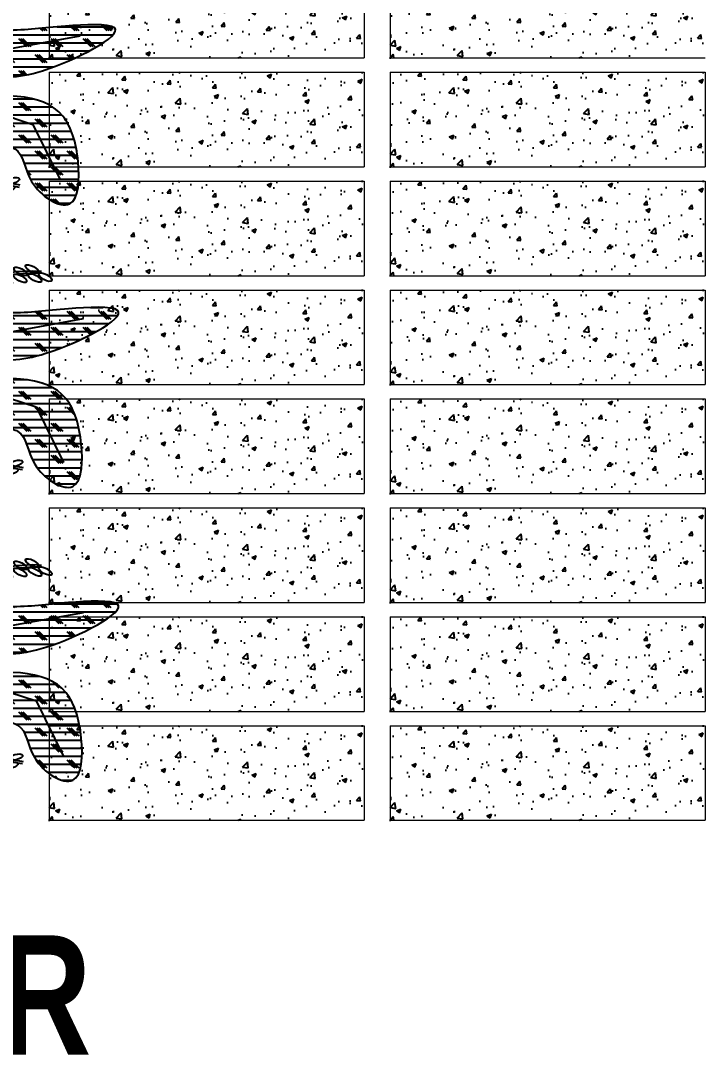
# Model space of a CAD drawing. Header units: millimetres. Extents: x 971.3 to 1010.6, y 593 to 619.8.
# Drawn here: x 977.176 to 979.349, y 593.303 to 596.589 of the extents above; entities that cross this region are included whole.
import ezdxf
from ezdxf.enums import TextEntityAlignment as Align

# ---------------------------------------------------------------- set-up
doc = ezdxf.new("R2010")
doc.units = ezdxf.units.MM
doc.layers.add('1', color=253, linetype='Continuous', lineweight=0)
for name, color, linetype in [('ARVORES', 108, 'Continuous'), ('JANELA-V', 40, 'Continuous'), ('plantas', 3, 'Continuous')]:
    doc.layers.add(name, color=color, linetype=linetype)
doc.styles.add('TALLER', font='')
doc.styles.get('TALLER').set_extended_font_data('Haettenschweiler', bold=True)

# ---------------------------------------------------------------- blocks, each defined once
blk = doc.blocks.new('2D-ALPINIA')
at = {"layer": 'plantas'}
h = blk.add_hatch(dxfattribs=at)
h.set_pattern_fill('CORK,_O', color=64, scale=0.1)
h.set_pattern_definition([(0, (-328.822959, -282.18682), (0, 0.0125), []), (135, (-328.81671, -282.19307), (-0.025, -0.025), [0.0176776696, -0.0176776696]), (135, (-328.813584, -282.19307), (-0.025, -0.025), [0.0176776696, -0.0176776696]), (135, (-328.81046, -282.19307), (-0.025, -0.025), [0.0176776696, -0.0176776696])])
edge = h.paths.add_edge_path()
edge.add_spline(control_points=[(-0.0247, 0.0389), (-0.0321, 0.0706), (-0.0436, 0.0975), (-0.0782, 0.173), (-0.1618, 0.1756), (-0.322, 0.2434), (-0.2437, 0.1288), (-0.1879, 0.1045), (-0.1518, 0.1004), (-0.1482, 0.1001)], knot_values=[2.321307, 2.321307, 2.321307, 2.321307, 2.404178, 2.444851, 2.546665, 2.671049, 2.7361, 2.843384, 2.855287, 2.855287, 2.855287, 2.855287], degree=3, periodic=0)
edge.add_ellipse((-0.1479, 0.091), major_axis=(-0.0034, -0.0111), ratio=0.372578, start_angle=146.6633, end_angle=222.0125, ccw=False)
edge.add_spline(control_points=[(-0.1428, 0.0996), (-0.1406, 0.0994), (-0.1384, 0.0992), (-0.1362, 0.099)], knot_values=[2.861129, 2.861129, 2.861129, 2.861129, 2.868394, 2.868394, 2.868394, 2.868394], degree=3, periodic=0)
edge.add_ellipse((-0.136, 0.0897), major_axis=(-0.0034, -0.0111), ratio=0.372578, start_angle=148.1332, end_angle=220.5434, ccw=False)
edge.add_spline(control_points=[(-0.131, 0.0985), (-0.1123, 0.0967), (-0.0835, 0.0919), (-0.0492, 0.0656), (-0.041, 0.0575)], knot_values=[2.873961, 2.873961, 2.873961, 2.873961, 2.934177, 2.96266, 2.96266, 2.96266, 2.96266], degree=3, periodic=0)
edge.add_spline(control_points=[(-0.041, 0.0575), (-0.0349, 0.0514), (-0.0304, 0.0456), (-0.0287, 0.0409)], knot_values=[2.96266, 2.96266, 2.96266, 2.96266, 2.983718, 2.983718, 2.983718, 2.983718], degree=3, periodic=0)
edge.add_line((-0.0287, 0.0409), (-0.0247, 0.0389))
edge = h.paths.add_edge_path()
edge.add_spline(control_points=[(0.0148, 0.1447), (0.0144, 0.1508), (0.0103, 0.1739), (0.0355, 0.1998), (0.0239, 0.2729), (-0.0306, 0.2031), (-0.0619, 0.1495), (-0.0436, 0.1164), (-0.0238, 0.0516), (-0.0185, 0.0343)], knot_values=[1.890071, 1.890071, 1.890071, 1.890071, 1.908564, 1.956035, 1.99348, 2.066356, 2.109349, 2.183753, 2.215773, 2.215773, 2.215773, 2.215773], degree=3, periodic=0)
edge.add_line((-0.0185, 0.0343), (-0.0068, 0.0242))
edge.add_line((-0.0068, 0.0242), (-0.0013, -0.0019))
edge.add_arc((-0.0016, -0.0048), 0.00293, 0, 82.927, ccw=False)
edge.add_arc((-0.0016, -0.0048), 0.00293, -32.7073, 0, ccw=False)
edge.add_arc((-0.0002, -0.0092), 0.00293, 35.1105, 69.6238, ccw=False)
edge.add_spline(control_points=[(0.0022, -0.0075), (-0.0001, 0.0026), (-0.0016, 0.0148), (0.0024, 0.0199)], knot_values=[1.691595, 1.691595, 1.691595, 1.691595, 1.715743, 1.715743, 1.715743, 1.715743], degree=3, periodic=0)
edge.add_line((0.0024, 0.0199), (0.0024, 0.0205))
edge.add_line((0.0024, 0.0205), (0.0041, 0.0266))
edge.add_spline(control_points=[(0.0041, 0.0266), (0.0023, 0.0503), (0.0003, 0.1045), (0.0155, 0.1268), (0.015, 0.1425), (0.0149, 0.1433)], knot_values=[1.794881, 1.794881, 1.794881, 1.794881, 1.840162, 1.886146, 1.888688, 1.888688, 1.888688, 1.888688], degree=3, periodic=0)
edge.add_ellipse((0.0252, 0.1396), major_axis=(0.0102, -0.0054), ratio=0.372578, start_angle=184.8722, end_angle=200.7718, ccw=False)
edge.add_ellipse((0.0252, 0.1396), major_axis=(0.0102, -0.0054), ratio=0.372578, start_angle=76.1317, end_angle=184.8722)
edge = h.paths.add_edge_path()
edge.add_spline(control_points=[(-0.0413, 0.0299), (-0.0503, 0.0292), (-0.0947, 0.0334), (-0.1484, 0.044), (-0.2178, 0.0239), (-0.2679, -0.06), (-0.1645, -0.0347), (-0.0963, -0.0389), (-0.0551, 0.0236), (-0.0286, 0.024), (-0.0259, 0.0235), (-0.0253, 0.0234)], knot_values=[3.013806, 3.013806, 3.013806, 3.013806, 3.040668, 3.112152, 3.201805, 3.25304, 3.308418, 3.416159, 3.484165, 3.490755, 3.492801, 3.492801, 3.492801, 3.492801], degree=3, periodic=0)
edge.add_arc((-0.0224, 0.0236), 0.00293, 151.0531, 184.795, ccw=False)
edge.add_arc((-0.0253, 0.0279), 0.00293, 228.2259, 276.3963, ccw=False)
edge.add_arc((-0.0296, 0.0275), 0.00293, 180, 324.4384, ccw=False)
edge.add_arc((-0.0296, 0.0275), 0.00293, 97.1743, 180, ccw=False)
edge.add_arc((-0.0272, 0.0313), 0.00293, 177.9122, 198.7478, ccw=False)
edge.add_arc((-0.0311, 0.0342), 0.00293, 260.5252, 288.4198, ccw=False)
edge.add_arc((-0.0344, 0.0318), 0.00293, 209.0241, 350.4819, ccw=False)
edge.add_spline(control_points=[(-0.037, 0.0304), (-0.0383, 0.0301), (-0.0398, 0.03), (-0.0413, 0.0299)], knot_values=[3.009161, 3.009161, 3.009161, 3.009161, 3.013806, 3.013806, 3.013806, 3.013806], degree=3, periodic=0)
edge = h.paths.add_edge_path()
edge.add_arc((-0.0066, -0.0248), 0.00293, 116.5324, 180, ccw=False)
edge.add_arc((-0.005, -0.0227), 0.00293, 151.4082, 169.9991, ccw=False)
edge.add_spline(control_points=[(-0.0076, -0.0213), (-0.0404, -0.0096), (-0.0977, -0.0219), (-0.1315, -0.078), (-0.1641, -0.1656), (-0.0906, -0.1402), (-0.0543, -0.1073), (-0.035, -0.0747), (-0.0133, -0.0549), (-0.0053, -0.0469)], knot_values=[0.034809, 0.034809, 0.034809, 0.034809, 0.127897, 0.17904, 0.256309, 0.283481, 0.369693, 0.397879, 0.420707, 0.420707, 0.420707, 0.420707], degree=3, periodic=0)
edge.add_ellipse((0.0057, -0.0451), major_axis=(0.0111, 0.0031), ratio=0.372578, start_angle=130.5746, end_angle=163.3959, ccw=False)
edge.add_spline(control_points=[(-0.0024, -0.044), (0.0011, -0.0403), (0.0042, -0.037), (0.0063, -0.0341)], knot_values=[0.021409, 0.021409, 0.021409, 0.021409, 0.032002, 0.032002, 0.032002, 0.032002], degree=3, periodic=0)
edge.add_line((0.0063, -0.0341), (0.0054, -0.0295))
edge.add_arc((0.0032, -0.0275), 0.00293, 203.5999, 316.2964, ccw=False)
edge.add_arc((-0.0022, -0.0275), 0.00293, 176.0425, 337.1746, ccw=False)
edge.add_arc((-0.0066, -0.0248), 0.00293, 180, 300.5991, ccw=False)
edge = h.paths.add_edge_path()
edge.add_line((0.0166, 0.0206), (0.0135, 0.0216))
edge.add_arc((0.0109, 0.0231), 0.00293, 306.0458, 329.3138, ccw=False)
edge.add_arc((0.0129, 0.0178), 0.00293, 10.0576, 93.9682, ccw=False)
edge.add_spline(control_points=[(0.0157, 0.0183), (0.0268, 0.0246), (0.0687, -0.0489), (0.129, -0.0573), (0.1308, -0.116), (0.2144, -0.1673), (0.2179, -0.0695), (0.1856, 0.0323), (0.0976, 0.0251), (0.022, 0.0226)], knot_values=[0.484314, 0.484314, 0.484314, 0.484314, 0.581021, 0.603542, 0.660088, 0.728572, 0.79441, 0.868105, 1.041423, 1.041423, 1.041423, 1.041423], degree=3, periodic=0)
edge.add_arc((0.0191, 0.0222), 0.00293, -147.724, 7.7273, ccw=False)
edge = h.paths.add_edge_path()
edge.add_spline(control_points=[(0.0234, 0.0324), (0.0334, 0.0409), (0.0357, 0.0559), (0.0894, 0.0508), (0.1505, 0.0476), (0.3285, 0.1381), (0.1762, 0.1303), (0.1159, 0.1207), (0.0017, 0.1279), (0.0267, 0.0486), (0.0234, 0.0324)], knot_values=[1.073274, 1.073274, 1.073274, 1.073274, 1.10516, 1.117023, 1.220142, 1.350089, 1.426587, 1.520407, 1.603357, 1.658763, 1.658763, 1.658763, 1.658763], degree=3, periodic=0)
for p, q in [((-0.0311, 0.1463), (0.0038, 0.2161)), ((-0.0583, 0.092), (-0.2679, 0.1928)), ((0.0483, 0.0851), (0.2174, 0.1153)), ((0.1436, -0.0204), (0.1863, -0.1057)), ((-0.0777, -0.0553), (-0.1204, -0.1174))]:
    blk.add_line(p, q, dxfattribs=at)
at = {"layer": 'plantas', "color": 118}
for p, q in [((-0.0001, -0.0243), (-0.0311, 0.1463)), ((-0.0001, -0.0243), (-0.0583, 0.092)), ((0.0255, 0.0356), (0.0483, 0.0851)), ((-0.0292, 0.0339), (-0.2175, -0.0282)), ((0.0116, 0.0222), (0.1436, -0.0204)), ((-0.0001, -0.0243), (-0.0777, -0.0553))]:
    blk.add_line(p, q, dxfattribs=at)
at = {"layer": 'plantas', "color": 26}
for points in [[(0.0014, -0.0122), (0.0001, 0.0239), (0.0057, 0.0444), (0.0088, 0.0749), (0.0132, 0.114), (0.0256, 0.1426), (0.0406, 0.1675), (0.0636, 0.1793), (0.0885, 0.1843), (0.1134, 0.1874), (0.1377, 0.1886), (0.152, 0.188)], [(0.0036, -0.0156), (0.0024, 0.0205), (0.008, 0.041), (0.0111, 0.0714), (0.0155, 0.1106), (0.0279, 0.1392), (0.0429, 0.1641), (0.0659, 0.1759), (0.0908, 0.1808), (0.1157, 0.1839), (0.1399, 0.1852), (0.1543, 0.1846)], [(0.019, 0.1145), (0.0101, 0.0796), (0.0112, 0.0583), (0.0077, 0.0279), (0.0036, -0.0113), (0.0096, -0.0419), (0.0189, -0.0693), (0.0389, -0.0858), (0.0621, -0.096), (0.0858, -0.1043), (0.1092, -0.1107), (0.1234, -0.1132)], [(0.0178, 0.1111), (0.0089, 0.0761), (0.01, 0.0549), (0.0065, 0.0245), (0.0024, -0.0147), (0.0085, -0.0453), (0.0178, -0.0728), (0.0377, -0.0892), (0.061, -0.0994), (0.0846, -0.1078), (0.1081, -0.1142), (0.1222, -0.1166)], [(0.0018, -0.0129), (-0.0068, 0.0276), (-0.0227, 0.0414), (-0.0577, 0.0583), (-0.0962, 0.0674), (-0.1253, 0.0787), (-0.1534, 0.0856), (-0.178, 0.0775), (-0.1991, 0.0633), (-0.2188, 0.0478), (-0.2368, 0.0314), (-0.2464, 0.0208)], [(0.0018, -0.0163), (-0.0068, 0.0242), (-0.0227, 0.038), (-0.0577, 0.0549), (-0.0962, 0.064), (-0.1253, 0.0753), (-0.1534, 0.0822), (-0.178, 0.0741), (-0.1991, 0.0599), (-0.2188, 0.0444), (-0.2368, 0.028), (-0.2464, 0.0174)]]:
    blk.add_lwpolyline(points, dxfattribs=at)
at = {"layer": 'plantas', "color": 32}
for centre in [(-0.0344, 0.0318), (-0.0311, 0.0342), (-0.0272, 0.0313), (-0.0296, 0.0275), (-0.0253, 0.0279), (-0.0224, 0.0236), (-0.02, 0.0193), (-0.0171, 0.0149), (0.0071, 0.0212), (0.0076, 0.0159), (0.0109, 0.0231), (0.0129, 0.0178), (0.0143, 0.0255), (0.0191, 0.0222), (0.0215, 0.0275), (-0.0146, 0.0106), (-0.0118, 0.0067), (-0.0079, 0.0038), (-0.005, 0), (0.0076, 0.0096), (0.0085, 0.0043), (0.0085, -0.0005), (-0.0016, -0.0048), (-0.0002, -0.0092), (0.0018, -0.0159), (0.0042, -0.0121), (0.0056, -0.0183), (0.008, -0.0058), (0.009, -0.0106), (0.01, -0.0145), (0.0148, -0.0174), (-0.0066, -0.0248), (-0.005, -0.0227), (-0.0022, -0.0275), (0.0018, -0.0212), (0.0032, -0.0275), (0.0056, -0.0236), (0.007, -0.0257), (0.0076, -0.0246), (0.0095, -0.0198), (0.0133, -0.0227)]:
    blk.add_circle(centre, 0.00293, dxfattribs=at)
at = {"layer": 'plantas', "color": 20}
for centre in [(0.0738, 0.185), (0.0445, 0.1744), (0.0576, 0.1806), (0.08, 0.1707), (0.0557, 0.1601), (0.0682, 0.1663)]:
    blk.add_ellipse(centre, major_axis=(0.0102, -0.0054), ratio=0.372578, dxfattribs=at)
at = {"layer": 'plantas', "color": 240}
for centre in [(0.0962, 0.1869), (0.1192, 0.1875), (0.1373, 0.1912), (0.0962, 0.1744), (0.1186, 0.1769), (0.1416, 0.1775), (0.1578, 0.1788)]:
    blk.add_ellipse(centre, major_axis=(0.0102, -0.0054), ratio=0.372578, dxfattribs=at)
at = {"layer": 'plantas', "color": 32}
for centre in [(0.0252, 0.157), (0.0252, 0.1396), (0.042, 0.1415), (0.0333, 0.1265)]:
    blk.add_ellipse(centre, major_axis=(0.0102, -0.0054), ratio=0.372578, dxfattribs=at)
at = {"layer": 'plantas', "color": 30}
for centre in [(0.0327, 0.1663), (0.0482, 0.152)]:
    blk.add_ellipse(centre, major_axis=(0.0102, -0.0054), ratio=0.372578, dxfattribs=at)
at = {"layer": 'plantas', "color": 20, "extrusion": (0, 0, -1)}
for centre, major_axis in [((-0.162, 0.0883), (-0.0034, -0.0111)), ((-0.1901, 0.0749), (-0.0034, -0.0111)), ((-0.1756, 0.0834), (-0.0034, -0.0111)), ((-0.1843, 0.0604), (-0.0034, -0.0111)), ((-0.1729, 0.0658), (-0.0034, -0.0111)), ((-0.1983, 0.0516), (-0.0034, -0.0111)), ((0.0256, -0.0622), (0.0111, 0.0031)), ((0.0172, -0.0832), (0.0111, 0.0031)), ((0.0312, -0.0717), (0.0111, 0.0031)), ((0.042, -0.0804), (0.0111, 0.0031)), ((0.0286, -0.0921), (0.0111, 0.0031)), ((0.0435, -0.0998), (0.0111, 0.0031))]:
    blk.add_ellipse(centre, major_axis=major_axis, ratio=0.372578, dxfattribs=at)
at = {"layer": 'plantas', "color": 30, "extrusion": (0, 0, -1)}
for centre, major_axis in [((-0.1479, 0.091), (-0.0034, -0.0111)), ((-0.1597, 0.0703), (-0.0034, -0.0111)), ((0.0218, -0.0505), (0.0111, 0.0031)), ((0.002, -0.0621), (0.0111, 0.0031)), ((0.0073, -0.0728), (0.0111, 0.0031))]:
    blk.add_ellipse(centre, major_axis=major_axis, ratio=0.372578, dxfattribs=at)
at = {"layer": 'plantas', "color": 32, "extrusion": (0, 0, -1)}
for centre, major_axis in [((-0.136, 0.0897), (-0.0034, -0.0111)), ((-0.1487, 0.0699), (-0.0034, -0.0111)), ((-0.1236, 0.0775), (-0.0034, -0.0111)), ((-0.1368, 0.0669), (-0.0034, -0.0111)), ((-0.1201, 0.0626), (-0.0034, -0.0111)), ((0.0164, -0.0341), (0.0111, 0.0031)), ((0.0057, -0.0451), (0.0111, 0.0031))]:
    blk.add_ellipse(centre, major_axis=major_axis, ratio=0.372578, dxfattribs=at)
at = {"layer": 'plantas', "color": 240, "extrusion": (0, 0, -1)}
for centre, major_axis in [((-0.2072, 0.0603), (-0.0034, -0.0111)), ((-0.2238, 0.0444), (-0.0034, -0.0111)), ((-0.2159, 0.0374), (-0.0034, -0.0111)), ((-0.2392, 0.0342), (-0.0034, -0.0111)), ((-0.2325, 0.0214), (-0.0034, -0.0111)), ((-0.2448, 0.0108), (-0.0034, -0.0111)), ((0.0526, -0.0872), (0.0111, 0.0031)), ((0.0676, -0.0943), (0.0111, 0.0031)), ((0.065, -0.1064), (0.0111, 0.0031)), ((0.0874, -0.112), (0.0111, 0.0031)), ((0.089, -0.1015), (0.0111, 0.0031)), ((0.1114, -0.107), (0.0111, 0.0031)), ((0.1042, -0.1195), (0.0111, 0.0031))]:
    blk.add_ellipse(centre, major_axis=major_axis, ratio=0.372578, dxfattribs=at)
at = {"layer": 'plantas', "color": 118, "start_tangent": (1, 0)}
blk.add_spline([(0.0038, -0.0243), (-0.0298, -0.0711), (-0.047, -0.0935), (-0.1142, -0.1475), (-0.1406, -0.154), (-0.1287, -0.0777), (-0.0997, -0.0356), (-0.0001, -0.0243), (0.0058, -0.0263), (0.011, -0.0092), (0.0137, 0.0158), (0.0941, -0.05), (0.1152, -0.0579), (0.1415, -0.108), (0.2008, -0.1422), (0.214, -0.0777), (0.1903, -0.0079), (0.0116, 0.0222), (0.0058, 0.0224), (0.0163, 0.0276), (0.044, 0.054), (0.0559, 0.054), (0.1587, 0.0619), (0.2707, 0.1277), (0.1943, 0.1303), (0.1007, 0.1237), (0.0216, 0.0987), (0.0116, 0.0222), (0.0071, 0.0224), (0.0051, -0.0183), (0.0044, 0.0961), (0.015, 0.1408), (0.0137, 0.1632), (0.0295, 0.208), (0.0229, 0.2448), (-0.0325, 0.1975), (-0.0522, 0.1593), (-0.0351, 0.0869), (-0.0035, 0), (-0.0048, 0.0039), (-0.0101, 0.0026), (-0.0206, 0.0197), (-0.0509, 0.1132), (-0.0707, 0.1487), (-0.1656, 0.1856), (-0.2882, 0.2067), (-0.2539, 0.1514), (-0.159, 0.1014), (-0.0707, 0.0803), (-0.0292, 0.0339), (-0.0733, 0.0316), (-0.1445, 0.0382), (-0.2262, 0.0013), (-0.2486, -0.0448), (-0.1933, -0.0435), (-0.0891, -0.0158), (-0.0338, 0.0237), (-0.0272, 0.0237), (-0.0001, -0.0243)], degree=3, dxfattribs=at)

msp = doc.modelspace()

# ---------------------------------------------------------------- hatches: boundary and pattern name
at = {"layer": 'JANELA-V', "true_color": 0xfbd593}
h = msp.add_hatch(dxfattribs=at)
h.set_pattern_fill('AR-CONC', color=41, scale=0.02, style=0)
h.set_pattern_definition([(50, (977.26569, 596.47151), (0.143452, -0.01255), [0.015, -0.165]), (355, (977.26569, 596.4715), (-0.02775, 0.150438), [0.012, -0.132]), (100.451, (977.27764, 596.47046), (0.115702, 0.137888), [0.012748, -0.140228]), (46.184, (977.26569, 596.5115), (0.213448, -0.033104), [0.0225, -0.2475]), (96.636, (977.28347, 596.50875), (0.186933, 0.194824), [0.019122, -0.210343]), (351.184, (977.26569, 596.5115), (0.186932, 0.194824), [0.018, -0.198]), (21, (977.28569, 596.50151), (0.119381, -0.080524), [0.015, -0.165]), (326, (977.28569, 596.5015), (0.048663, 0.14503), [0.012, -0.132]), (71.451, (977.29564, 596.4948), (0.168045, 0.064506), [0.012748, -0.140228]), (37.5, (977.265687, 596.471507), (0.002432, 0.0665788), [0, -0.1304, 0, -0.134, 0, -0.1325]), (7.5, (977.26569, 596.47151), (0.052614, 0.0788823), [0, -0.0764, 0, -0.1274, 0, -0.0505]), (327.5, (977.221087, 596.471507), (0.1067645, -0.004511), [0, -0.05, 0, -0.156, 0, -0.207]), (317.5, (977.20109, 596.47151), (0.116637, 0.020021), [0, -0.065, 0, -0.1036, 0, -0.147])])
h.paths.add_polyline_path([(978.2657, 596.7715), (977.2657, 596.7715), (977.2657, 596.4715), (978.2657, 596.4715)])
h = msp.add_hatch(dxfattribs=at)
h.set_pattern_fill('AR-CONC', color=41, scale=0.02, style=0)
h.set_pattern_definition([(50, (978.34818, 596.47151), (0.143452, -0.01255), [0.015, -0.165]), (355, (978.34818, 596.4715), (-0.02775, 0.150438), [0.012, -0.132]), (100.451, (978.36014, 596.47046), (0.115702, 0.137888), [0.012748, -0.140228]), (46.184, (978.34818, 596.5115), (0.213448, -0.033104), [0.0225, -0.2475]), (96.636, (978.36597, 596.50875), (0.186933, 0.194824), [0.019122, -0.210343]), (351.184, (978.34818, 596.5115), (0.186932, 0.194824), [0.018, -0.198]), (21, (978.36818, 596.50151), (0.119381, -0.080524), [0.015, -0.165]), (326, (978.36818, 596.5015), (0.048663, 0.14503), [0.012, -0.132]), (71.451, (978.37813, 596.4948), (0.168045, 0.064506), [0.012748, -0.140228]), (37.5, (978.348185, 596.471507), (0.002432, 0.0665788), [0, -0.1304, 0, -0.134, 0, -0.1325]), (7.5, (978.348185, 596.47151), (0.052614, 0.0788823), [0, -0.0764, 0, -0.1274, 0, -0.0505]), (327.5, (978.303585, 596.471507), (0.1067645, -0.004511), [0, -0.05, 0, -0.156, 0, -0.207]), (317.5, (978.28358, 596.47151), (0.116637, 0.020021), [0, -0.065, 0, -0.1036, 0, -0.147])])
h.paths.add_polyline_path([(979.3482, 596.7715), (978.3482, 596.7715), (978.3482, 596.4715), (979.3482, 596.4715)])
h = msp.add_hatch(dxfattribs=at)
h.set_pattern_fill('AR-CONC', color=41, scale=0.02, style=0)
h.set_pattern_definition([(50, (977.26569, 596.12585), (0.143452, -0.01255), [0.015, -0.165]), (355, (977.26569, 596.12585), (-0.02775, 0.150438), [0.012, -0.132]), (100.451, (977.27764, 596.1248), (0.115702, 0.137888), [0.012748, -0.140228]), (46.184, (977.26569, 596.16585), (0.213448, -0.033104), [0.0225, -0.2475]), (96.636, (977.28347, 596.1631), (0.186933, 0.194824), [0.019122, -0.210343]), (351.184, (977.26569, 596.16585), (0.186932, 0.194824), [0.018, -0.198]), (21, (977.28569, 596.15585), (0.119381, -0.080524), [0.015, -0.165]), (326, (977.28569, 596.15585), (0.048663, 0.14503), [0.012, -0.132]), (71.451, (977.29564, 596.14914), (0.168045, 0.064506), [0.012748, -0.140228]), (37.5, (977.265687, 596.12585), (0.002432, 0.0665788), [0, -0.1304, 0, -0.134, 0, -0.1325]), (7.5, (977.26569, 596.12585), (0.052614, 0.0788823), [0, -0.0764, 0, -0.1274, 0, -0.0505]), (327.5, (977.221087, 596.12585), (0.1067645, -0.004511), [0, -0.05, 0, -0.156, 0, -0.207]), (317.5, (977.20109, 596.12585), (0.116637, 0.020021), [0, -0.065, 0, -0.1036, 0, -0.147])])
h.paths.add_polyline_path([(978.2657, 596.4258), (977.2657, 596.4258), (977.2657, 596.1258), (978.2657, 596.1258)])
h = msp.add_hatch(dxfattribs=at)
h.set_pattern_fill('AR-CONC', color=41, scale=0.02, style=0)
h.set_pattern_definition([(50, (978.34818, 596.12585), (0.143452, -0.01255), [0.015, -0.165]), (355, (978.34818, 596.12585), (-0.02775, 0.150438), [0.012, -0.132]), (100.451, (978.36014, 596.1248), (0.115702, 0.137888), [0.012748, -0.140228]), (46.184, (978.34818, 596.16585), (0.213448, -0.033104), [0.0225, -0.2475]), (96.636, (978.36597, 596.1631), (0.186933, 0.194824), [0.019122, -0.210343]), (351.184, (978.34818, 596.16585), (0.186932, 0.194824), [0.018, -0.198]), (21, (978.36818, 596.15585), (0.119381, -0.080524), [0.015, -0.165]), (326, (978.36818, 596.15585), (0.048663, 0.14503), [0.012, -0.132]), (71.451, (978.37813, 596.14914), (0.168045, 0.064506), [0.012748, -0.140228]), (37.5, (978.348185, 596.12585), (0.002432, 0.0665788), [0, -0.1304, 0, -0.134, 0, -0.1325]), (7.5, (978.348185, 596.12585), (0.052614, 0.0788823), [0, -0.0764, 0, -0.1274, 0, -0.0505]), (327.5, (978.303585, 596.12585), (0.1067645, -0.004511), [0, -0.05, 0, -0.156, 0, -0.207]), (317.5, (978.28358, 596.12585), (0.116637, 0.020021), [0, -0.065, 0, -0.1036, 0, -0.147])])
h.paths.add_polyline_path([(979.3482, 596.4258), (978.3482, 596.4258), (978.3482, 596.1258), (979.3482, 596.1258)])
h = msp.add_hatch(dxfattribs=at)
h.set_pattern_fill('AR-CONC', color=41, scale=0.02, style=0)
h.set_pattern_definition([(50, (977.26569, 595.78019), (0.143452, -0.01255), [0.015, -0.165]), (355, (977.26569, 595.78019), (-0.02775, 0.150438), [0.012, -0.132]), (100.451, (977.27764, 595.77915), (0.115702, 0.137888), [0.012748, -0.140228]), (46.184, (977.26569, 595.8202), (0.213448, -0.033104), [0.0225, -0.2475]), (96.636, (977.28347, 595.81743), (0.186933, 0.194824), [0.019122, -0.210343]), (351.184, (977.26569, 595.8202), (0.186932, 0.194824), [0.018, -0.198]), (21, (977.28569, 595.81019), (0.119381, -0.080524), [0.015, -0.165]), (326, (977.28569, 595.81019), (0.048663, 0.14503), [0.012, -0.132]), (71.451, (977.29564, 595.80348), (0.168045, 0.064506), [0.012748, -0.140228]), (37.5, (977.265687, 595.78019), (0.002432, 0.0665788), [0, -0.1304, 0, -0.134, 0, -0.1325]), (7.5, (977.26569, 595.78019), (0.052614, 0.0788823), [0, -0.0764, 0, -0.1274, 0, -0.0505]), (327.5, (977.221087, 595.78019), (0.1067645, -0.004511), [0, -0.05, 0, -0.156, 0, -0.207]), (317.5, (977.20109, 595.78019), (0.116637, 0.020021), [0, -0.065, 0, -0.1036, 0, -0.147])])
h.paths.add_polyline_path([(978.2657, 596.0802), (977.2657, 596.0802), (977.2657, 595.7802), (978.2657, 595.7802)])
h = msp.add_hatch(dxfattribs=at)
h.set_pattern_fill('AR-CONC', color=41, scale=0.02, style=0)
h.set_pattern_definition([(50, (978.34818, 595.78019), (0.143452, -0.01255), [0.015, -0.165]), (355, (978.34818, 595.78019), (-0.02775, 0.150438), [0.012, -0.132]), (100.451, (978.36014, 595.77915), (0.115702, 0.137888), [0.012748, -0.140228]), (46.184, (978.34818, 595.8202), (0.213448, -0.033104), [0.0225, -0.2475]), (96.636, (978.36597, 595.81743), (0.186933, 0.194824), [0.019122, -0.210343]), (351.184, (978.34818, 595.8202), (0.186932, 0.194824), [0.018, -0.198]), (21, (978.36818, 595.81019), (0.119381, -0.080524), [0.015, -0.165]), (326, (978.36818, 595.81019), (0.048663, 0.14503), [0.012, -0.132]), (71.451, (978.37813, 595.80348), (0.168045, 0.064506), [0.012748, -0.140228]), (37.5, (978.348185, 595.78019), (0.002432, 0.0665788), [0, -0.1304, 0, -0.134, 0, -0.1325]), (7.5, (978.348185, 595.78019), (0.052614, 0.0788823), [0, -0.0764, 0, -0.1274, 0, -0.0505]), (327.5, (978.303585, 595.78019), (0.1067645, -0.004511), [0, -0.05, 0, -0.156, 0, -0.207]), (317.5, (978.28358, 595.78019), (0.116637, 0.020021), [0, -0.065, 0, -0.1036, 0, -0.147])])
h.paths.add_polyline_path([(979.3482, 596.0802), (978.3482, 596.0802), (978.3482, 595.7802), (979.3482, 595.7802)])
h = msp.add_hatch(dxfattribs=at)
h.set_pattern_fill('AR-CONC', color=41, scale=0.02, style=0)
h.set_pattern_definition([(50, (977.26569, 595.43454), (0.143452, -0.01255), [0.015, -0.165]), (355, (977.26569, 595.43454), (-0.02775, 0.150438), [0.012, -0.132]), (100.451, (977.27764, 595.43349), (0.115702, 0.137888), [0.012748, -0.140228]), (46.184, (977.26569, 595.47454), (0.213448, -0.033104), [0.0225, -0.2475]), (96.636, (977.28347, 595.47178), (0.186933, 0.194824), [0.019122, -0.210343]), (351.184, (977.26569, 595.47454), (0.186932, 0.194824), [0.018, -0.198]), (21, (977.28569, 595.46454), (0.119381, -0.080524), [0.015, -0.165]), (326, (977.28569, 595.46454), (0.048663, 0.14503), [0.012, -0.132]), (71.451, (977.29564, 595.45783), (0.168045, 0.064506), [0.012748, -0.140228]), (37.5, (977.265687, 595.434535), (0.002432, 0.0665788), [0, -0.1304, 0, -0.134, 0, -0.1325]), (7.5, (977.26569, 595.434535), (0.052614, 0.0788823), [0, -0.0764, 0, -0.1274, 0, -0.0505]), (327.5, (977.221087, 595.434535), (0.1067645, -0.004511), [0, -0.05, 0, -0.156, 0, -0.207]), (317.5, (977.20109, 595.43454), (0.116637, 0.020021), [0, -0.065, 0, -0.1036, 0, -0.147])])
h.paths.add_polyline_path([(978.2657, 595.7345), (977.2657, 595.7345), (977.2657, 595.4345), (978.2657, 595.4345)])
h = msp.add_hatch(dxfattribs=at)
h.set_pattern_fill('AR-CONC', color=41, scale=0.02, style=0)
h.set_pattern_definition([(50, (978.34818, 595.43454), (0.143452, -0.01255), [0.015, -0.165]), (355, (978.34818, 595.43454), (-0.02775, 0.150438), [0.012, -0.132]), (100.451, (978.36014, 595.43349), (0.115702, 0.137888), [0.012748, -0.140228]), (46.184, (978.34818, 595.47454), (0.213448, -0.033104), [0.0225, -0.2475]), (96.636, (978.36597, 595.47178), (0.186933, 0.194824), [0.019122, -0.210343]), (351.184, (978.34818, 595.47454), (0.186932, 0.194824), [0.018, -0.198]), (21, (978.36818, 595.46454), (0.119381, -0.080524), [0.015, -0.165]), (326, (978.36818, 595.46454), (0.048663, 0.14503), [0.012, -0.132]), (71.451, (978.37813, 595.45783), (0.168045, 0.064506), [0.012748, -0.140228]), (37.5, (978.348185, 595.434535), (0.002432, 0.0665788), [0, -0.1304, 0, -0.134, 0, -0.1325]), (7.5, (978.348185, 595.434535), (0.052614, 0.0788823), [0, -0.0764, 0, -0.1274, 0, -0.0505]), (327.5, (978.303585, 595.434535), (0.1067645, -0.004511), [0, -0.05, 0, -0.156, 0, -0.207]), (317.5, (978.28358, 595.43454), (0.116637, 0.020021), [0, -0.065, 0, -0.1036, 0, -0.147])])
h.paths.add_polyline_path([(979.3482, 595.7345), (978.3482, 595.7345), (978.3482, 595.4345), (979.3482, 595.4345)])
h = msp.add_hatch(dxfattribs=at)
h.set_pattern_fill('AR-CONC', color=41, scale=0.02, style=0)
h.set_pattern_definition([(50, (977.26569, 595.08888), (0.143452, -0.01255), [0.015, -0.165]), (355, (977.26569, 595.08888), (-0.02775, 0.150438), [0.012, -0.132]), (100.451, (977.27764, 595.08783), (0.115702, 0.137888), [0.012748, -0.140228]), (46.184, (977.26569, 595.12888), (0.213448, -0.033104), [0.0225, -0.2475]), (96.636, (977.28347, 595.12612), (0.186933, 0.194824), [0.019122, -0.210343]), (351.184, (977.26569, 595.12888), (0.186932, 0.194824), [0.018, -0.198]), (21, (977.28569, 595.11888), (0.119381, -0.080524), [0.015, -0.165]), (326, (977.28569, 595.11888), (0.048663, 0.14503), [0.012, -0.132]), (71.451, (977.29564, 595.11217), (0.168045, 0.064506), [0.012748, -0.140228]), (37.5, (977.265687, 595.08888), (0.002432, 0.0665788), [0, -0.1304, 0, -0.134, 0, -0.1325]), (7.5, (977.26569, 595.08888), (0.052614, 0.0788823), [0, -0.0764, 0, -0.1274, 0, -0.0505]), (327.5, (977.221087, 595.08888), (0.1067645, -0.004511), [0, -0.05, 0, -0.156, 0, -0.207]), (317.5, (977.20109, 595.08888), (0.116637, 0.020021), [0, -0.065, 0, -0.1036, 0, -0.147])])
h.paths.add_polyline_path([(978.2657, 595.3889), (977.2657, 595.3889), (977.2657, 595.0889), (978.2657, 595.0889)])
h = msp.add_hatch(dxfattribs=at)
h.set_pattern_fill('AR-CONC', color=41, scale=0.02, style=0)
h.set_pattern_definition([(50, (978.34818, 595.08888), (0.143452, -0.01255), [0.015, -0.165]), (355, (978.34818, 595.08888), (-0.02775, 0.150438), [0.012, -0.132]), (100.451, (978.36014, 595.08783), (0.115702, 0.137888), [0.012748, -0.140228]), (46.184, (978.34818, 595.12888), (0.213448, -0.033104), [0.0225, -0.2475]), (96.636, (978.36597, 595.12612), (0.186933, 0.194824), [0.019122, -0.210343]), (351.184, (978.34818, 595.12888), (0.186932, 0.194824), [0.018, -0.198]), (21, (978.36818, 595.11888), (0.119381, -0.080524), [0.015, -0.165]), (326, (978.36818, 595.11888), (0.048663, 0.14503), [0.012, -0.132]), (71.451, (978.37813, 595.11217), (0.168045, 0.064506), [0.012748, -0.140228]), (37.5, (978.348185, 595.08888), (0.002432, 0.0665788), [0, -0.1304, 0, -0.134, 0, -0.1325]), (7.5, (978.348185, 595.08888), (0.052614, 0.0788823), [0, -0.0764, 0, -0.1274, 0, -0.0505]), (327.5, (978.303585, 595.08888), (0.1067645, -0.004511), [0, -0.05, 0, -0.156, 0, -0.207]), (317.5, (978.28358, 595.08888), (0.116637, 0.020021), [0, -0.065, 0, -0.1036, 0, -0.147])])
h.paths.add_polyline_path([(979.3482, 595.3889), (978.3482, 595.3889), (978.3482, 595.0889), (979.3482, 595.0889)])
h = msp.add_hatch(dxfattribs=at)
h.set_pattern_fill('AR-CONC', color=41, scale=0.02, style=0)
h.set_pattern_definition([(50, (977.26569, 594.74322), (0.143452, -0.01255), [0.015, -0.165]), (355, (977.26569, 594.74322), (-0.02775, 0.150438), [0.012, -0.132]), (100.451, (977.27764, 594.74218), (0.115702, 0.137888), [0.012748, -0.140228]), (46.184, (977.26569, 594.78322), (0.213448, -0.033104), [0.0225, -0.2475]), (96.636, (977.28347, 594.78046), (0.186933, 0.194824), [0.019122, -0.210343]), (351.184, (977.26569, 594.78322), (0.186932, 0.194824), [0.018, -0.198]), (21, (977.28569, 594.77322), (0.119381, -0.080524), [0.015, -0.165]), (326, (977.28569, 594.77322), (0.048663, 0.14503), [0.012, -0.132]), (71.451, (977.29564, 594.76651), (0.168045, 0.064506), [0.012748, -0.140228]), (37.5, (977.265687, 594.74322), (0.002432, 0.0665788), [0, -0.1304, 0, -0.134, 0, -0.1325]), (7.5, (977.26569, 594.74322), (0.052614, 0.0788823), [0, -0.0764, 0, -0.1274, 0, -0.0505]), (327.5, (977.221087, 594.74322), (0.1067645, -0.004511), [0, -0.05, 0, -0.156, 0, -0.207]), (317.5, (977.20109, 594.74322), (0.116637, 0.020021), [0, -0.065, 0, -0.1036, 0, -0.147])])
h.paths.add_polyline_path([(978.2657, 595.0432), (977.2657, 595.0432), (977.2657, 594.7432), (978.2657, 594.7432)])
h = msp.add_hatch(dxfattribs=at)
h.set_pattern_fill('AR-CONC', color=41, scale=0.02, style=0)
h.set_pattern_definition([(50, (978.34818, 594.74322), (0.143452, -0.01255), [0.015, -0.165]), (355, (978.34818, 594.74322), (-0.02775, 0.150438), [0.012, -0.132]), (100.451, (978.36014, 594.74218), (0.115702, 0.137888), [0.012748, -0.140228]), (46.184, (978.34818, 594.78322), (0.213448, -0.033104), [0.0225, -0.2475]), (96.636, (978.36597, 594.78046), (0.186933, 0.194824), [0.019122, -0.210343]), (351.184, (978.34818, 594.78322), (0.186932, 0.194824), [0.018, -0.198]), (21, (978.36818, 594.77322), (0.119381, -0.080524), [0.015, -0.165]), (326, (978.36818, 594.77322), (0.048663, 0.14503), [0.012, -0.132]), (71.451, (978.37813, 594.76651), (0.168045, 0.064506), [0.012748, -0.140228]), (37.5, (978.348185, 594.74322), (0.002432, 0.0665788), [0, -0.1304, 0, -0.134, 0, -0.1325]), (7.5, (978.348185, 594.74322), (0.052614, 0.0788823), [0, -0.0764, 0, -0.1274, 0, -0.0505]), (327.5, (978.303585, 594.74322), (0.1067645, -0.004511), [0, -0.05, 0, -0.156, 0, -0.207]), (317.5, (978.28358, 594.74322), (0.116637, 0.020021), [0, -0.065, 0, -0.1036, 0, -0.147])])
h.paths.add_polyline_path([(979.3482, 595.0432), (978.3482, 595.0432), (978.3482, 594.7432), (979.3482, 594.7432)])
h = msp.add_hatch(dxfattribs=at)
h.set_pattern_fill('AR-CONC', color=41, scale=0.02, style=0)
h.set_pattern_definition([(50, (977.26569, 594.39756), (0.143452, -0.01255), [0.015, -0.165]), (355, (977.26569, 594.39756), (-0.02775, 0.150438), [0.012, -0.132]), (100.451, (977.27764, 594.39652), (0.115702, 0.137888), [0.012748, -0.140228]), (46.184, (977.26569, 594.43756), (0.213448, -0.033104), [0.0225, -0.2475]), (96.636, (977.28347, 594.4348), (0.186933, 0.194824), [0.019122, -0.210343]), (351.184, (977.26569, 594.43756), (0.186932, 0.194824), [0.018, -0.198]), (21, (977.28569, 594.42756), (0.119381, -0.080524), [0.015, -0.165]), (326, (977.28569, 594.42756), (0.048663, 0.14503), [0.012, -0.132]), (71.451, (977.29564, 594.42085), (0.168045, 0.064506), [0.012748, -0.140228]), (37.5, (977.265687, 594.397564), (0.002432, 0.0665788), [0, -0.1304, 0, -0.134, 0, -0.1325]), (7.5, (977.26569, 594.397564), (0.052614, 0.0788823), [0, -0.0764, 0, -0.1274, 0, -0.0505]), (327.5, (977.221087, 594.397564), (0.1067645, -0.004511), [0, -0.05, 0, -0.156, 0, -0.207]), (317.5, (977.20109, 594.39756), (0.116637, 0.020021), [0, -0.065, 0, -0.1036, 0, -0.147])])
h.paths.add_polyline_path([(978.2657, 594.6976), (977.2657, 594.6976), (977.2657, 594.3976), (978.2657, 594.3976)])
h = msp.add_hatch(dxfattribs=at)
h.set_pattern_fill('AR-CONC', color=41, scale=0.02, style=0)
h.set_pattern_definition([(50, (978.34818, 594.39756), (0.143452, -0.01255), [0.015, -0.165]), (355, (978.34818, 594.39756), (-0.02775, 0.150438), [0.012, -0.132]), (100.451, (978.36014, 594.39652), (0.115702, 0.137888), [0.012748, -0.140228]), (46.184, (978.34818, 594.43756), (0.213448, -0.033104), [0.0225, -0.2475]), (96.636, (978.36597, 594.4348), (0.186933, 0.194824), [0.019122, -0.210343]), (351.184, (978.34818, 594.43756), (0.186932, 0.194824), [0.018, -0.198]), (21, (978.36818, 594.42756), (0.119381, -0.080524), [0.015, -0.165]), (326, (978.36818, 594.42756), (0.048663, 0.14503), [0.012, -0.132]), (71.451, (978.37813, 594.42085), (0.168045, 0.064506), [0.012748, -0.140228]), (37.5, (978.348185, 594.397564), (0.002432, 0.0665788), [0, -0.1304, 0, -0.134, 0, -0.1325]), (7.5, (978.348185, 594.397564), (0.052614, 0.0788823), [0, -0.0764, 0, -0.1274, 0, -0.0505]), (327.5, (978.303585, 594.397564), (0.1067645, -0.004511), [0, -0.05, 0, -0.156, 0, -0.207]), (317.5, (978.28358, 594.39756), (0.116637, 0.020021), [0, -0.065, 0, -0.1036, 0, -0.147])])
h.paths.add_polyline_path([(979.3482, 594.6976), (978.3482, 594.6976), (978.3482, 594.3976), (979.3482, 594.3976)])
h = msp.add_hatch(dxfattribs=at)
h.set_pattern_fill('AR-CONC', color=41, scale=0.02, style=0)
h.set_pattern_definition([(50, (977.26569, 594.05191), (0.143452, -0.01255), [0.015, -0.165]), (355, (977.26569, 594.0519), (-0.02775, 0.150438), [0.012, -0.132]), (100.451, (977.27764, 594.05086), (0.115702, 0.137888), [0.012748, -0.140228]), (46.184, (977.26569, 594.0919), (0.213448, -0.033104), [0.0225, -0.2475]), (96.636, (977.28347, 594.08915), (0.186933, 0.194824), [0.019122, -0.210343]), (351.184, (977.26569, 594.0919), (0.186932, 0.194824), [0.018, -0.198]), (21, (977.28569, 594.08191), (0.119381, -0.080524), [0.015, -0.165]), (326, (977.28569, 594.0819), (0.048663, 0.14503), [0.012, -0.132]), (71.451, (977.29564, 594.0752), (0.168045, 0.064506), [0.012748, -0.140228]), (37.5, (977.265687, 594.051907), (0.002432, 0.0665788), [0, -0.1304, 0, -0.134, 0, -0.1325]), (7.5, (977.26569, 594.05191), (0.052614, 0.0788823), [0, -0.0764, 0, -0.1274, 0, -0.0505]), (327.5, (977.221087, 594.051907), (0.1067645, -0.004511), [0, -0.05, 0, -0.156, 0, -0.207]), (317.5, (977.20109, 594.05191), (0.116637, 0.020021), [0, -0.065, 0, -0.1036, 0, -0.147])])
h.paths.add_polyline_path([(978.2657, 594.3519), (977.2657, 594.3519), (977.2657, 594.0519), (978.2657, 594.0519)])
h = msp.add_hatch(dxfattribs=at)
h.set_pattern_fill('AR-CONC', color=41, scale=0.02, style=0)
h.set_pattern_definition([(50, (978.34818, 594.05191), (0.143452, -0.01255), [0.015, -0.165]), (355, (978.34818, 594.0519), (-0.02775, 0.150438), [0.012, -0.132]), (100.451, (978.36014, 594.05086), (0.115702, 0.137888), [0.012748, -0.140228]), (46.184, (978.34818, 594.0919), (0.213448, -0.033104), [0.0225, -0.2475]), (96.636, (978.36597, 594.08915), (0.186933, 0.194824), [0.019122, -0.210343]), (351.184, (978.34818, 594.0919), (0.186932, 0.194824), [0.018, -0.198]), (21, (978.36818, 594.08191), (0.119381, -0.080524), [0.015, -0.165]), (326, (978.36818, 594.0819), (0.048663, 0.14503), [0.012, -0.132]), (71.451, (978.37813, 594.0752), (0.168045, 0.064506), [0.012748, -0.140228]), (37.5, (978.348185, 594.051907), (0.002432, 0.0665788), [0, -0.1304, 0, -0.134, 0, -0.1325]), (7.5, (978.348185, 594.05191), (0.052614, 0.0788823), [0, -0.0764, 0, -0.1274, 0, -0.0505]), (327.5, (978.303585, 594.051907), (0.1067645, -0.004511), [0, -0.05, 0, -0.156, 0, -0.207]), (317.5, (978.28358, 594.05191), (0.116637, 0.020021), [0, -0.065, 0, -0.1036, 0, -0.147])])
h.paths.add_polyline_path([(979.3482, 594.3519), (978.3482, 594.3519), (978.3482, 594.0519), (979.3482, 594.0519)])

# ---------------------------------------------------------------- linework, layer by layer
at = {"layer": '1'}
for p, q in [((977.2657, 596.7715), (977.2657, 596.4715)), ((978.2657, 596.7715), (978.2657, 596.4715)), ((978.2657, 596.7715), (978.2657, 596.4715)), ((978.3482, 596.7715), (978.3482, 596.4715)), ((977.2657, 596.4715), (978.2657, 596.4715)), ((978.3482, 596.4715), (979.3482, 596.4715)), ((977.2657, 596.4258), (978.2657, 596.4258)), ((977.2657, 596.4258), (977.2657, 596.1258)), ((978.2657, 596.4258), (978.2657, 596.1258)), ((978.2657, 596.4258), (978.2657, 596.1258)), ((978.3482, 596.4258), (979.3482, 596.4258)), ((978.3482, 596.4258), (978.3482, 596.1258)), ((978.3482, 596.4258), (978.3482, 596.1258)), ((979.3489, 596.4258), (979.3489, 596.1258)), ((979.3489, 596.4258), (979.3489, 596.1258)), ((977.2657, 596.1258), (978.2657, 596.1258)), ((978.3482, 596.1258), (979.3482, 596.1258)), ((977.2657, 596.0802), (978.2657, 596.0802)), ((977.2657, 596.0802), (977.2657, 595.7802)), ((978.2657, 596.0802), (978.2657, 595.7802)), ((978.2657, 596.0802), (978.2657, 595.7802)), ((978.3482, 596.0802), (979.3482, 596.0802)), ((978.3482, 596.0802), (978.3482, 595.7802)), ((978.3482, 596.0802), (978.3482, 595.7802)), ((979.3489, 596.0802), (979.3489, 595.7802)), ((979.3489, 596.0802), (979.3489, 595.7802)), ((977.2657, 595.7802), (978.2657, 595.7802)), ((978.3482, 595.7802), (979.3482, 595.7802)), ((977.2657, 595.7345), (978.2657, 595.7345)), ((977.2657, 595.7345), (977.2657, 595.4345)), ((978.2657, 595.7345), (978.2657, 595.4345)), ((978.2657, 595.7345), (978.2657, 595.4345)), ((978.3482, 595.7345), (979.3482, 595.7345)), ((978.3482, 595.7345), (978.3482, 595.4345)), ((978.3482, 595.7345), (978.3482, 595.4345)), ((979.3489, 595.7345), (979.3489, 595.4345)), ((979.3489, 595.7345), (979.3489, 595.4345)), ((977.2657, 595.4345), (978.2657, 595.4345)), ((978.3482, 595.4345), (979.3482, 595.4345)), ((977.2657, 595.3889), (978.2657, 595.3889)), ((977.2657, 595.3889), (977.2657, 595.0889)), ((978.2657, 595.3889), (978.2657, 595.0889)), ((978.2657, 595.3889), (978.2657, 595.0889)), ((978.3482, 595.3889), (979.3482, 595.3889)), ((978.3482, 595.3889), (978.3482, 595.0889)), ((978.3482, 595.3889), (978.3482, 595.0889)), ((979.3489, 595.3889), (979.3489, 595.0889)), ((979.3489, 595.3889), (979.3489, 595.0889)), ((977.2657, 595.0889), (978.2657, 595.0889)), ((978.3482, 595.0889), (979.3482, 595.0889)), ((977.2657, 595.0432), (978.2657, 595.0432)), ((977.2657, 595.0432), (977.2657, 594.7432)), ((978.2657, 595.0432), (978.2657, 594.7432)), ((978.2657, 595.0432), (978.2657, 594.7432)), ((978.3482, 595.0432), (979.3482, 595.0432)), ((978.3482, 595.0432), (978.3482, 594.7432)), ((978.3482, 595.0432), (978.3482, 594.7432)), ((979.3489, 595.0432), (979.3489, 594.7432)), ((979.3489, 595.0432), (979.3489, 594.7432)), ((977.2657, 594.7432), (978.2657, 594.7432)), ((978.3482, 594.7432), (979.3482, 594.7432)), ((977.2657, 594.6976), (978.2657, 594.6976)), ((977.2657, 594.6976), (977.2657, 594.3976)), ((978.2657, 594.6976), (978.2657, 594.3976)), ((978.2657, 594.6976), (978.2657, 594.3976)), ((978.3482, 594.6976), (979.3482, 594.6976)), ((978.3482, 594.6976), (978.3482, 594.3976)), ((978.3482, 594.6976), (978.3482, 594.3976)), ((979.3489, 594.6976), (979.3489, 594.3976)), ((979.3489, 594.6976), (979.3489, 594.3976)), ((977.2657, 594.3976), (978.2657, 594.3976)), ((978.3482, 594.3976), (979.3482, 594.3976)), ((977.2657, 594.3519), (978.2657, 594.3519)), ((977.2657, 594.3519), (977.2657, 594.0519)), ((978.2657, 594.3519), (978.2657, 594.0519)), ((978.2657, 594.3519), (978.2657, 594.0519)), ((978.3482, 594.3519), (979.3482, 594.3519)), ((978.3482, 594.3519), (978.3482, 594.0519)), ((978.3482, 594.3519), (978.3482, 594.0519)), ((979.3489, 594.3519), (979.3489, 594.0519)), ((979.3489, 594.3519), (979.3489, 594.0519)), ((977.2657, 594.0519), (978.2657, 594.0519)), ((978.3482, 594.0519), (979.3482, 594.0519))]:
    msp.add_line(p, q, dxfattribs=at)

# ---------------------------------------------------------------- block references
at = {"layer": 'ARVORES', "lineweight": 0, "xscale": 2.034941435653678, "yscale": 2.068626542629659, "zscale": 2.034941435653678}
for p in [(976.9224, 596.3026), (976.9326, 595.4058), (976.9326, 594.4731)]:
    msp.add_blockref('2D-ALPINIA', p, dxfattribs=at)

# ---------------------------------------------------------------- texts
at = {"style": 'TALLER'}
msp.add_text('PLANTA BAIXA PAV. INFERIOR', height=0.378253, dxfattribs=at).set_placement((974.3347, 593.4976), align=Align.MIDDLE)

doc.saveas('drawing.dxf')
